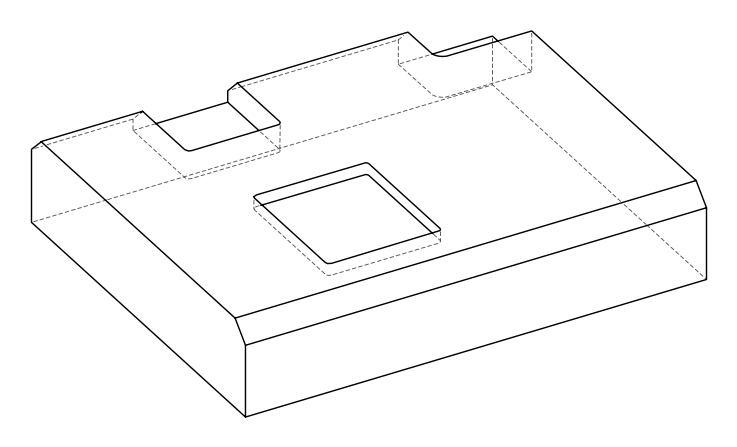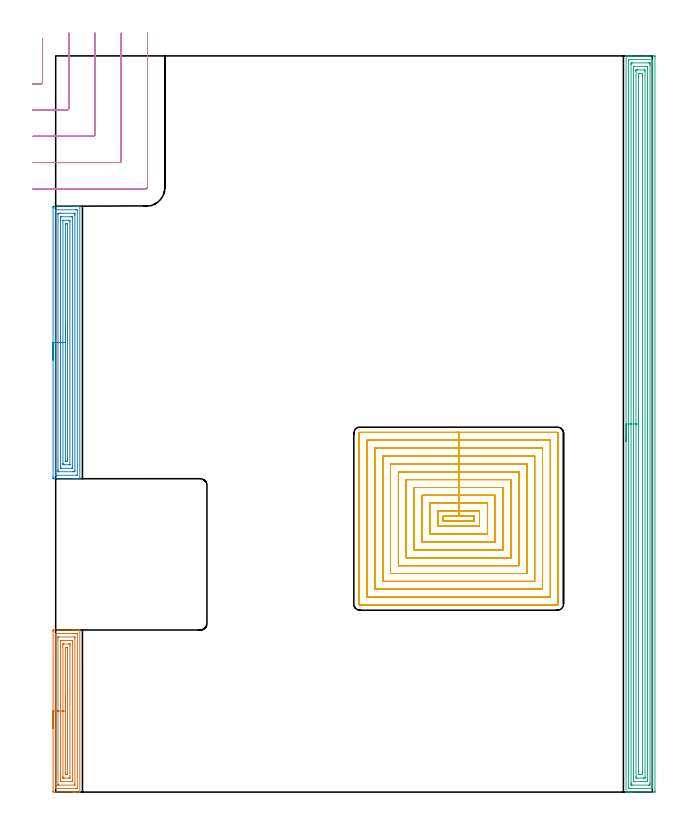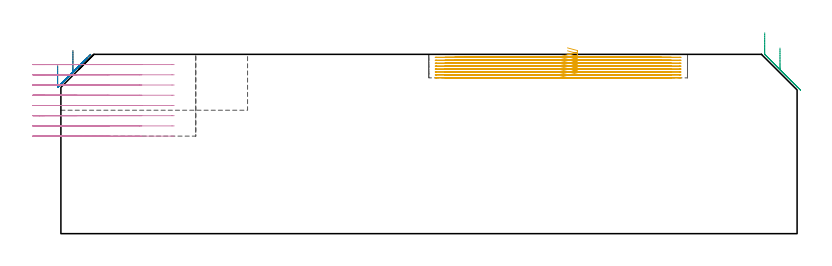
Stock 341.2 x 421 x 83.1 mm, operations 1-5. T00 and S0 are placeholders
(PLAN: 6 operations, 2 tool changes, 177.8 min)
(1 AREA_MILL | FG_CHAMFER_SURFACE | UGT0205_001 | 4.69 min | 11699 mm3)
(2 AREA_MILL_1 | FG_CHAMFER_SURFACE_1 | UGT0205_001 | 7.72 min | 19936 mm3)
(3 AREA_MILL_2 | FG_CHAMFER_SURFACE_2 | UGT0205_001 | 20.53 min | 57308 mm3)
(4 MILL_CORNER_NOTCH_RECTANGULAR | CORNER_NOTCH_RECTANGULAR | UGT0201_094 | Follow Part, ap 5, ae 75% | 8.48 min | 201902 mm3)
(5 MILL_RECTANGULAR_POCKET | POCKET_RECTANGULAR_STRAIGHT | NXT0201_008 | Follow Part, ap 1.5, ae 75% | 45.16 min | 136701 mm3)
(6 MILL_SLOT | SLOT_PARTIAL_RECTANGULAR | NXT0201_008 | Follow Part, ap 1.5, ae 75% | 91.16 min | 191946 mm3)
(TOOL UGT0205_001 | Chamfer Mill 20 x 3 x 45 deg. | D20 FL50 Z2)
(TOOL UGT0201_094 | End mill 20 mm | D20 FL38 Z4)
(TOOL NXT0201_008 | ENDMILL 6mm [2P460-0600-NA 1630] | D6 FL26 Z6)
(OP 1 AREA_MILL)
G17 G21 G94 G90
T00 M6
G54
G17 G0 G90 X-1.5 Y36.35 S1061 M3
G43 Z93.1 H0
Z77.8
G94 G1 Y36.388 Z76.928 F250.
Y36.502 Z76.063
Y36.691 Z75.212
Y36.953 Z74.38
Y37.287 Z73.574
Y37.69 Z72.8
Y38.158 Z72.064
Y38.69 Z71.372
Y39.279 Z70.729
Y39.922 Z70.14
Y40.614 Z69.608
Y41.35 Z69.14
Y42.124 Z68.737
Y42.93 Z68.403
Y43.762 Z68.141
Y44.614 Z67.952
Y45.478 Z67.838
Y46.35 Z67.8
Y91.797
X-1.499 Y92.141 Z67.801
X-1.493 Y92.68 Z67.804
X-1.491 Y92.693 Z67.805
X-0.955 Y92.7 Z68.342
X9.703 Z78.996
X10.362 Z79.659
X10.591 Z79.888
X11.25 Z80.547
X11.479 Z80.775
X11.937 Z81.236
X12.797 Z82.096
X13.255 Z82.554
X13.52 Z82.818
X13.776 Y92.693 Z83.067
X13.797 Y92.69 Z83.089
X13.8 Y92.585 Z83.1
Y0.115
X13.797 Y0.01 Z83.089
X13.776 Y0.007 Z83.068
X13.519 Y0. Z82.818
X11.936 Z81.235
X11.479 Z80.775
X11.25 Z80.547
X10.591 Z79.888
X10.362 Z79.659
X9.703 Z78.996
X-1.184 Z68.112
X-1.286 Y0.001 Z68.01
X-1.491 Y0.01 Z67.805
X-1.499 Y0.215 Z67.799
X-1.5 Y0.559 Z67.8
Y46.35
X-0.086 Z69.214
X-0.085 Y90.381 Z69.215
X-0.067 Y90.69 Z69.233
X0.486 Y90.699 Z69.786
X11.142 Y90.7 Z80.442
X11.479 Z80.779
X12.032 Y90.698 Z81.332
X12.367 Y90.69 Z81.667
X12.385 Y90.363 Z81.685
Y90.344
Y2.319
X12.367 Y2.01 Z81.667
X11.814 Y2.001 Z81.114
X0.821 Y2. Z70.121
X0.268 Y2.002 Z69.568
X-0.067 Y2.01 Z69.233
X-0.085 Y2.337 Z69.215
Y2.356
X-0.086 Y46.35 Z69.214
X1.328 Z70.628
X1.329 Y88.076 Z70.629
X1.333 Y88.584 Z70.633
X1.335 Y88.676 Z70.635
X1.343 Y88.69 Z70.643
X1.401 Y88.695 Z70.701
X1.478 Y88.698 Z70.778
X1.594 Y88.7 Z70.894
X10.591 Y88.699 Z79.891
X10.706 Y88.697 Z80.006
X10.937 Y88.69 Z80.237
X10.966 Y88.682 Z80.266
X10.968 Y88.671 Z80.268
X10.97 Y88.639 Z80.27
X10.971 Y88.584 Z80.271
X10.972 Y88.203 Z80.272
X10.971 Y4.624 Z80.271
X10.967 Y4.116 Z80.267
X10.965 Y4.024 Z80.265
X10.957 Y4.01 Z80.257
X10.899 Y4.005 Z80.199
X10.822 Y4.002 Z80.122
X10.706 Y4. Z80.006
X1.709 Y4.001 Z71.009
X1.594 Y4.003 Z70.894
X1.363 Y4.01 Z70.663
X1.334 Y4.018 Z70.634
X1.332 Y4.029 Z70.632
X1.33 Y4.061 Z70.63
X1.329 Y4.116 Z70.629
X1.328 Y4.497 Z70.628
Y46.35
X2.743 Z72.043
Y85.771
X2.744 Y85.917 Z72.044
X2.749 Y86.655 Z72.049
X2.757 Y86.69 Z72.057
X2.801 Y86.693 Z72.101
X2.899 Y86.697 Z72.199
X3.094 Y86.699 Z72.394
X3.486 Y86.7 Z72.786
X9.254 Y86.699 Z78.554
X9.42 Y86.697 Z78.72
X9.503 Y86.694 Z78.803
X9.541 Y86.69 Z78.841
X9.55 Y86.67 Z78.85
X9.556 Y86.063 Z78.856
X9.557 Y85.917 Z78.857
Y6.929
X9.556 Y6.783 Z78.856
X9.551 Y6.045 Z78.851
X9.543 Y6.01 Z78.843
X9.499 Y6.007 Z78.799
X9.401 Y6.003 Z78.701
X9.206 Y6.001 Z78.506
X8.814 Y6. Z78.114
X3.046 Z72.346
X2.88 Y6.002 Z72.18
X2.797 Y6.005 Z72.097
X2.757 Y6.01 Z72.057
X2.749 Y6.015 Z72.049
X2.748 Y6.028 Z72.048
X2.743 Y6.637 Z72.043
Y6.783
Y46.35
X4.157 Z73.457
Y84.139
X4.159 Y84.354 Z73.459
X4.164 Y84.572 Z73.464
X4.17 Y84.69 Z73.47
X4.234 Y84.694 Z73.534
X4.374 Y84.697 Z73.674
X4.701 Y84.7 Z74.001
X7.366 Z76.666
X7.926 Y84.694 Z77.226
X8.112 Y84.69 Z77.412
X8.136 Y84.685 Z77.436
X8.139 Y84.616 Z77.439
X8.142 Y84.5 Z77.442
X8.143 Y84.356 Z77.443
Y84.139
Y8.561
X8.141 Y8.346 Z77.441
X8.136 Y8.128 Z77.436
X8.13 Y8.01 Z77.43
X8.066 Y8.006 Z77.366
X7.926 Y8.003 Z77.226
X7.599 Y8. Z76.899
X4.934 Z74.234
X4.374 Y8.005 Z73.674
X4.188 Y8.01 Z73.488
X4.164 Y8.015 Z73.464
X4.161 Y8.084 Z73.461
X4.158 Y8.199 Z73.458
X4.157 Y8.779 Z73.457
Y46.35
X5.571 Z74.871
Y82.051
X5.572 Y82.36 Z74.872
X5.576 Y82.65 Z74.876
X5.578 Y82.682 Z74.878
X5.582 Y82.69 Z74.882
X5.607 Y82.693 Z74.907
X5.698 Y82.698 Z74.998
X5.811 Y82.7 Z75.111
X6.15 Y82.699 Z75.45
X6.703 Y82.696 Z76.003
X6.717 Y82.69 Z76.017
X6.722 Y82.677 Z76.022
X6.725 Y82.36 Z76.025
X6.728 Y81.781 Z76.028
X6.729 Y81.471 Z76.029
Y10.649
X6.728 Y10.34 Z76.028
X6.724 Y10.05 Z76.024
X6.722 Y10.018 Z76.022
X6.718 Y10.01 Z76.018
X6.693 Y10.007 Z75.993
X6.602 Y10.002 Z75.902
X6.489 Y10. Z75.789
X6.15 Y10.001 Z75.45
X5.597 Y10.004 Z74.897
X5.583 Y10.01 Z74.883
X5.578 Y10.023 Z74.878
X5.574 Y10.34 Z74.874
X5.571 Y10.919 Z74.871
Y11.229
Y46.35
Y47.222 Z74.909
Y48.086 Z75.023
Y48.938 Z75.212
Y49.77 Z75.474
Y50.576 Z75.808
Y51.35 Z76.211
Y52.086 Z76.68
Y52.778 Z77.211
Y53.421 Z77.8
Y54.01 Z78.443
Y54.541 Z79.135
Y55.01 Z79.871
Y55.413 Z80.645
Y55.747 Z81.451
Y56.009 Z82.283
Y56.198 Z83.135
Y56.312 Z83.999
Y56.35 Z84.871
G0 Z93.1
M5
M2
(OP 2 AREA_MILL_1)
G17 G21 G94 G90
T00 M6
G54
G17 G0 G90 X-1.5 Y247.1 S1061 M3
G43 Z93.1 H0
Z77.8
G94 G1 Y247.138 Z76.928 F250.
Y247.252 Z76.063
Y247.441 Z75.212
Y247.703 Z74.38
Y248.037 Z73.574
Y248.44 Z72.8
Y248.909 Z72.064
Y249.44 Z71.372
Y250.029 Z70.729
Y250.672 Z70.14
Y251.364 Z69.608
Y252.1 Z69.14
Y252.874 Z68.737
Y253.68 Z68.403
Y254.512 Z68.141
Y255.364 Z67.952
Y256.228 Z67.838
Y257.1 Z67.8
Y334.036
X-1.499 Y334.381 Z67.801
X-1.494 Y334.923 Z67.803
X-1.492 Y334.992 Z67.806
X-0.955 Y335. Z68.342
X10.591 Z79.885
X11.136 Z80.433
X11.479 Z80.775
X12.024 Z81.321
X12.367 Z81.662
X13.052 Z82.352
X13.38 Z82.679
X13.763 Y334.993 Z83.054
X13.797 Y334.99 Z83.088
X13.8 Y334.828 Z83.1
Y179.372
X13.797 Y179.21 Z83.088
X13.763 Y179.207 Z83.054
X13.38 Y179.2 Z82.679
X13.052 Z82.351
X12.367 Z81.662
X11.136 Z80.433
X10.591 Z79.885
X9.975 Z79.271
X-0.955 Y179.201 Z68.342
X-1.183 Y179.203 Z68.114
X-1.492 Y179.208 Z67.806
X-1.494 Y179.277 Z67.803
X-1.499 Y179.819 Z67.801
X-1.5 Y180.367 Z67.8
Y257.1
X-0.086 Z69.214
X-0.085 Y332.613 Z69.215
X-0.067 Y332.99 Z69.233
X0.419 Y332.999 Z69.719
X11.479 Y333. Z80.779
X11.965 Y332.999 Z81.265
X12.367 Y332.99 Z81.667
X12.385 Y332.594 Z81.685
X12.386 Y332.575 Z81.686
X12.385 Y181.587 Z81.685
X12.367 Y181.21 Z81.667
X11.881 Y181.201 Z81.181
X0.821 Y181.2 Z70.121
X0.335 Y181.201 Z69.635
X-0.067 Y181.21 Z69.233
X-0.085 Y181.606 Z69.215
X-0.086 Y181.625 Z69.214
Y257.1
X1.328 Z70.628
X1.329 Y330.296 Z70.629
X1.333 Y330.807 Z70.633
X1.336 Y330.989 Z70.636
X1.52 Y330.997 Z70.82
X1.709 Y330.999 Z71.009
X2.406 Y331. Z71.706
X10.591 Z79.891
X10.782 Y330.998 Z80.082
X10.91 Y330.994 Z80.21
X10.953 Y330.99 Z80.253
X10.965 Y330.976 Z80.265
X10.967 Y330.935 Z80.267
X10.97 Y330.807 Z80.27
X10.971 Y330.424 Z80.271
X10.972 Y329.914 Z80.272
X10.971 Y183.904 Z80.271
X10.967 Y183.393 Z80.267
X10.964 Y183.211 Z80.264
X10.78 Y183.203 Z80.08
X10.591 Y183.201 Z79.891
X9.894 Y183.2 Z79.194
X1.709 Z71.009
X1.518 Y183.202 Z70.818
X1.39 Y183.206 Z70.69
X1.346 Y183.21 Z70.646
X1.335 Y183.223 Z70.635
X1.333 Y183.265 Z70.633
X1.33 Y183.393 Z70.63
X1.329 Y183.776 Z70.629
X1.328 Y184.286 Z70.628
Y257.1
X2.743 Z72.043
Y328.127
X2.747 Y328.87 Z72.047
X2.75 Y328.977 Z72.05
X2.757 Y328.991 Z72.057
X2.781 Y328.994 Z72.081
X2.835 Y328.997 Z72.135
X3.052 Y328.999 Z72.352
X3.486 Y329. Z72.786
X8.835 Z78.135
X9.255 Y328.994 Z78.555
X9.465 Y328.99 Z78.765
X9.55 Y328.978 Z78.85
X9.557 Y328.127 Z78.857
Y186.073
X9.553 Y185.33 Z78.853
X9.55 Y185.223 Z78.85
X9.543 Y185.21 Z78.843
X9.519 Y185.206 Z78.819
X9.465 Y185.203 Z78.765
X9.248 Y185.201 Z78.548
X8.814 Y185.2 Z78.114
X3.465 Z72.765
X3.045 Y185.206 Z72.345
X2.835 Y185.21 Z72.135
X2.749 Y185.222 Z72.049
X2.743 Y186.073 Z72.043
Y257.1
X4.157 Z73.457
Y326.776
X4.159 Y326.922 Z73.459
X4.162 Y326.974 Z73.462
X4.165 Y326.991 Z73.465
X4.17 Y326.994 Z73.47
X4.21 Y326.997 Z73.51
X4.374 Y326.999 Z73.674
X4.606 Y327. Z73.906
X7.271 Y326.999 Z76.571
X7.926 Y326.99 Z77.226
X8.136 Y326.985 Z77.436
X8.141 Y326.558 Z77.441
X8.142 Y326.34 Z77.442
X8.143 Y187.424 Z77.443
X8.141 Y187.278 Z77.441
X8.138 Y187.226 Z77.438
X8.135 Y187.209 Z77.435
X8.13 Y187.206 Z77.43
X8.09 Y187.203 Z77.39
X7.926 Y187.201 Z77.226
X7.694 Y187.2 Z76.994
X5.029 Y187.201 Z74.329
X4.374 Y187.21 Z73.674
X4.164 Y187.215 Z73.464
X4.159 Y187.642 Z73.459
X4.158 Y187.86 Z73.458
X4.157 Y257.1 Z73.457
X5.571 Z74.871
Y324.242
X5.573 Y324.553 Z74.873
X5.576 Y324.844 Z74.876
X5.578 Y324.981 Z74.878
X5.715 Y324.991 Z75.015
X6.15 Y324.997 Z75.45
X6.596 Y324.999 Z75.896
X6.71 Y324.993 Z76.01
X6.72 Y324.99 Z76.02
X6.722 Y324.982 Z76.022
X6.726 Y324.944 Z76.026
X6.728 Y324.865 Z76.028
X6.729 Y189.958 Z76.029
X6.727 Y189.647 Z76.027
X6.724 Y189.356 Z76.024
X6.722 Y189.219 Z76.022
X6.585 Y189.209 Z75.885
X6.15 Y189.203 Z75.45
X5.704 Y189.201 Z75.004
X5.59 Y189.207 Z74.89
X5.58 Y189.21 Z74.88
X5.577 Y189.218 Z74.877
X5.574 Y189.256 Z74.874
X5.572 Y189.335 Z74.872
X5.571 Y257.1 Z74.871
Y257.972 Z74.909
Y258.837 Z75.023
Y259.688 Z75.212
Y260.52 Z75.474
Y261.326 Z75.808
Y262.1 Z76.211
Y262.836 Z76.68
Y263.528 Z77.211
Y264.171 Z77.8
Y264.76 Z78.443
Y265.292 Z79.135
Y265.76 Z79.871
Y266.163 Z80.645
Y266.497 Z81.451
Y266.759 Z82.283
Y266.948 Z83.135
Y267.062 Z84.
Y267.1 Z84.871
G0 Z93.1
M5
M2
(OP 3 AREA_MILL_2)
G17 G21 G94 G90
T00 M6
G54
G17 G0 G90 X326.2 Y200.5 S1061 M3
G43 Z93.1 H0
G94 G1 Y200.538 Z92.228 F250.
Y200.652 Z91.363
Y200.841 Z90.512
Y201.103 Z89.68
Y201.437 Z88.874
Y201.84 Z88.1
Y202.308 Z87.364
Y202.84 Z86.672
Y203.429 Z86.029
Y204.072 Z85.44
Y204.764 Z84.908
Y205.5 Z84.44
Y206.274 Z84.037
Y207.08 Z83.703
Y207.912 Z83.441
Y208.763 Z83.252
Y209.628 Z83.138
Y210.5 Z83.1
Y420.832
X326.202 Y420.99 Z83.088
X326.337 Y420.997 Z82.955
X326.479 Y421. Z82.821
X326.785 Z82.514
X327.445 Z81.85
X328.651 Z80.646
X329.196 Z80.098
X338.254 Z71.043
X342.33 Z66.967
X342.606 Y420.997 Z66.691
X342.692 Y420.99 Z66.605
X342.699 Y420.902 Z66.599
X342.7 Y420.385 Z66.6
Y0.615
X342.695 Y0.093 Z66.603
X342.692 Y0.01 Z66.606
X342.603 Y0. Z66.694
X329.799 Z79.496
X329.196 Z80.098
X328.651 Z80.646
X328.321 Z80.975
X327.775 Z81.521
X327.445 Z81.85
X326.479 Z82.821
X326.339 Y0.001 Z82.954
X326.264 Y0.004 Z83.027
X326.203 Y0.01 Z83.088
X326.2 Y0.168 Z83.1
Y210.5
X327.614 Z81.686
X327.615 Y418.425 Z81.685
X327.616 Y418.599 Z81.684
X327.621 Y418.958 Z81.679
X327.627 Y418.99 Z81.673
X327.692 Y418.994 Z81.608
X327.796 Y418.998 Z81.504
X327.928 Y419. Z81.372
X341.062 Y418.999 Z68.238
X341.227 Y418.995 Z68.073
X341.256 Y418.991 Z68.044
X341.279 Y418.985 Z68.021
X341.28 Y418.949 Z68.02
X341.284 Y418.773 Z68.016
X341.285 Y418.599 Z68.015
X341.286 Y417.878 Z68.014
X341.285 Y2.574 Z68.015
X341.284 Y2.401 Z68.016
X341.279 Y2.042 Z68.021
X341.273 Y2.01 Z68.027
X341.208 Y2.006 Z68.092
X341.104 Y2.002 Z68.196
X340.972 Y2. Z68.328
X327.838 Y2.001 Z81.462
X327.673 Y2.005 Z81.627
X327.644 Y2.009 Z81.656
X327.621 Y2.015 Z81.679
X327.62 Y2.051 Z81.68
X327.616 Y2.227 Z81.684
X327.615 Y2.401 Z81.685
X327.614 Y3.122 Z81.686
Y210.5
X329.028 Z80.272
X329.029 Y416.09 Z80.271
X329.034 Y416.813 Z80.266
X329.036 Y416.977 Z80.264
X329.196 Y416.99 Z80.104
X329.889 Y416.999 Z79.411
X338.828 Y417. Z70.472
X339.523 Y416.996 Z69.777
X339.704 Y416.99 Z69.596
X339.865 Y416.974 Z69.435
X339.868 Y416.813 Z69.432
X339.87 Y416.643 Z69.43
X339.871 Y415.919 Z69.429
X339.872 Y415.748 Z69.428
X339.871 Y4.91 Z69.429
X339.866 Y4.187 Z69.434
X339.864 Y4.023 Z69.436
X339.704 Y4.01 Z69.596
X339.011 Y4.001 Z70.289
X330.072 Y4. Z79.228
X329.377 Y4.004 Z79.923
X329.196 Y4.01 Z80.104
X329.035 Y4.025 Z80.265
X329.032 Y4.187 Z80.268
X329.03 Y4.357 Z80.27
X329.029 Y5.081 Z80.271
X329.028 Y5.252 Z80.272
Y210.5
X330.443 Z78.857
Y414.648
X330.444 Y414.82 Z78.856
X330.448 Y414.956 Z78.852
X330.45 Y414.99 Z78.85
X330.47 Y414.994 Z78.83
X330.523 Y414.997 Z78.777
X330.948 Y415. Z78.352
X337.978 Z71.322
X338.373 Y414.99 Z70.927
X338.451 Y414.977 Z70.849
X338.454 Y414.921 Z70.846
X338.456 Y414.862 Z70.844
X338.457 Y414.511 Z70.843
Y414.133
Y6.352
X338.456 Y6.18 Z70.844
X338.452 Y6.044 Z70.848
X338.45 Y6.01 Z70.85
X338.43 Y6.006 Z70.87
X338.377 Y6.003 Z70.923
X337.952 Y6. Z71.348
X330.922 Z78.378
X330.527 Y6.01 Z78.773
X330.449 Y6.023 Z78.851
X330.446 Y6.079 Z78.854
X330.444 Y6.138 Z78.856
X330.443 Y6.489 Z78.857
Y6.867
Y210.5
X331.857 Z77.443
Y412.347
X331.861 Y412.776 Z77.439
X331.864 Y412.981 Z77.436
X332.067 Y412.992 Z77.233
X332.699 Y412.998 Z76.601
X332.934 Y413. Z76.366
X336.438 Y412.998 Z72.862
X336.929 Y412.99 Z72.371
X337.036 Y412.975 Z72.264
X337.043 Y412.347 Z72.257
Y8.653
X337.039 Y8.224 Z72.261
X337.036 Y8.019 Z72.264
X336.833 Y8.008 Z72.467
X336.201 Y8.001 Z73.099
X335.966 Y8. Z73.334
X332.462 Y8.002 Z76.838
X331.971 Y8.01 Z77.329
X331.864 Y8.025 Z77.436
X331.857 Y8.653 Z77.443
Y210.5
X333.271 Z76.029
Y409.977
X333.272 Y410.561 Z76.028
X333.275 Y410.866 Z76.025
X333.278 Y410.971 Z76.022
X333.283 Y410.991 Z76.017
X333.306 Y410.993 Z75.994
X333.359 Y410.996 Z75.941
X333.574 Y410.999 Z75.726
X335.326 Z73.974
X335.469 Y410.997 Z73.831
X335.584 Y410.993 Z73.716
X335.615 Y410.99 Z73.685
X335.622 Y410.957 Z73.678
X335.624 Y410.87 Z73.676
X335.627 Y410.561 Z73.673
X335.629 Y410.251 Z73.671
Y409.668
Y11.023
X335.628 Y10.439 Z73.672
X335.625 Y10.134 Z73.675
X335.622 Y10.029 Z73.678
X335.617 Y10.009 Z73.683
X335.594 Y10.006 Z73.706
X335.541 Y10.003 Z73.759
X335.326 Y10.001 Z73.974
X333.574 Z75.726
X333.431 Y10.003 Z75.869
X333.316 Y10.007 Z75.984
X333.285 Y10.01 Z76.015
X333.278 Y10.043 Z76.022
X333.276 Y10.13 Z76.024
X333.273 Y10.439 Z76.027
X333.271 Y10.748 Z76.029
Y11.332
Y210.5
Y211.372 Z76.067
Y212.236 Z76.181
Y213.088 Z76.37
Y213.92 Z76.632
Y214.726 Z76.966
Y215.5 Z77.369
Y216.236 Z77.837
Y216.928 Z78.368
Y217.571 Z78.958
Y218.16 Z79.601
Y218.691 Z80.293
Y219.16 Z81.029
Y219.563 Z81.803
Y219.897 Z82.609
Y220.159 Z83.441
Y220.348 Z84.292
Y220.462 Z85.157
Y220.5 Z86.029
G0 Z93.1
M5
M2
(OP 4 MILL_CORNER_NOTCH_RECTANGULAR)
G17 G21 G94 G90
T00 M6
G54
G17 G0 G90 X-13. Y405. S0 M3
G43 Z93.1 H0
Z78.362
G94 G1 X-10. F250.
X-8.494 F500.
G3 X-7.5 Y405.994 R1.
G1 Y427.614
Y430.614 F250.
G0 Z93.1
X-13. Y390.
Z78.362
G1 X-10.
X6.506 F500.
G3 X7.5 Y390.994 R1.
G1 Y431.
Y434. F250.
G0 Z93.1
X-13. Y375.
Z78.362
G1 X-10.
X21.505 F500.
G3 X22.5 Y375.995 R1.
G1 Y431.
Y434. F250.
G0 Z93.1
X-13. Y360.
Z78.362
G1 X-10.
X36.505 F500.
G3 X37.5 Y360.995 R1.
G1 Y431.
Y434. F250.
G0 Z93.1
X-13. Y345.
Z78.362
G1 X-10.
X51.505 F500.
G3 X52.5 Y345.995 R1.
G1 Y431.
Y434. F250.
G0 Z93.1
X-13. Y405.
Z73.625
G1 X-10.
X-8.494 F500.
G3 X-7.5 Y405.994 R1.
G1 Y427.614
Y430.614 F250.
G0 Z93.1
X-13. Y390.
Z73.625
G1 X-10.
X6.505 F500.
G3 X7.5 Y390.995 R1.
G1 Y431.
Y434. F250.
G0 Z93.1
X-13. Y375.
Z73.625
G1 X-10.
X21.505 F500.
G3 X22.5 Y375.995 R1.
G1 Y431.
Y434. F250.
G0 Z93.1
X-13. Y360.
Z73.625
G1 X-10.
X36.505 F500.
G3 X37.5 Y360.995 R1.
G1 Y431.
Y434. F250.
G0 Z93.1
X-13. Y345.
Z73.625
G1 X-10.
X51.505 F500.
G3 X52.5 Y345.995 R1.
G1 Y431.
Y434. F250.
G0 Z93.1
X-13. Y405.
Z68.887
G1 X-10.
X-8.494 F500.
G3 X-7.5 Y405.994 R1.
G1 Y427.614
Y430.614 F250.
G0 Z93.1
X-13. Y390.
Z68.887
G1 X-10.
X6.505 F500.
G3 X7.5 Y390.995 R1.
G1 Y431.
Y434. F250.
G0 Z93.1
X-13. Y375.
Z68.887
G1 X-10.
X21.505 F500.
G3 X22.5 Y375.995 R1.
G1 Y431.
Y434. F250.
G0 Z93.1
X-13. Y360.
Z68.887
G1 X-10.
X36.505 F500.
G3 X37.5 Y360.995 R1.
G1 Y431.
Y434. F250.
G0 Z93.1
X-13. Y345.
Z68.887
G1 X-10.
X51.505 F500.
G3 X52.5 Y345.995 R1.
G1 Y431.
Y434. F250.
G0 Z93.1
X-13. Y405.
Z64.15
G1 X-10.
X-8.494 F500.
G3 X-7.5 Y405.994 R1.
G1 Y427.614
Y430.614 F250.
G0 Z93.1
X-13. Y390.
Z64.15
G1 X-10.
X6.505 F500.
G3 X7.5 Y390.995 R1.
G1 Y431.
Y434. F250.
G0 Z93.1
X-13. Y375.
Z64.15
G1 X-10.
X21.505 F500.
G3 X22.5 Y375.995 R1.
G1 Y431.
Y434. F250.
G0 Z93.1
X-13. Y360.
Z64.15
G1 X-10.
X36.505 F500.
G3 X37.5 Y360.995 R1.
G1 Y431.
Y434. F250.
G0 Z93.1
X-13. Y345.
Z64.15
G1 X-10.
X51.505 F500.
G3 X52.5 Y345.995 R1.
G1 Y431.
Y434. F250.
G0 Z93.1
X-13. Y405.
Z59.412
G1 X-10.
X-8.494 F500.
G3 X-7.5 Y405.994 R1.
G1 Y427.614
Y430.614 F250.
G0 Z93.1
X-13. Y390.
Z59.412
G1 X-10.
X6.505 F500.
G3 X7.5 Y390.995 R1.
G1 Y431.
Y434. F250.
G0 Z93.1
X-13. Y375.
Z59.412
G1 X-10.
X21.505 F500.
G3 X22.5 Y375.995 R1.
G1 Y431.
Y434. F250.
G0 Z93.1
X-13. Y360.
Z59.412
G1 X-10.
X36.505 F500.
G3 X37.5 Y360.995 R1.
G1 Y431.
Y434. F250.
G0 Z93.1
X-13. Y345.
Z59.412
G1 X-10.
X51.505 F500.
G3 X52.5 Y345.995 R1.
G1 Y431.
Y434. F250.
G0 Z93.1
X-13. Y405.
Z54.675
G1 X-10.
X-8.494 F500.
G3 X-7.5 Y405.994 R1.
G1 Y427.614
Y430.614 F250.
G0 Z93.1
X-13. Y390.
Z54.675
G1 X-10.
X6.505 F500.
G3 X7.5 Y390.995 R1.
G1 Y431.
Y434. F250.
G0 Z93.1
X-13. Y375.
Z54.675
G1 X-10.
X21.505 F500.
G3 X22.5 Y375.995 R1.
G1 Y431.
Y434. F250.
G0 Z93.1
X-13. Y360.
Z54.675
G1 X-10.
X36.505 F500.
G3 X37.5 Y360.995 R1.
G1 Y431.
Y434. F250.
G0 Z93.1
X-13. Y345.
Z54.675
G1 X-10.
X51.505 F500.
G3 X52.5 Y345.995 R1.
G1 Y431.
Y434. F250.
G0 Z93.1
X-13. Y405.
Z49.937
G1 X-10.
X-8.494 F500.
G3 X-7.5 Y405.994 R1.
G1 Y427.614
Y430.614 F250.
G0 Z93.1
X-13. Y390.
Z49.937
G1 X-10.
X6.505 F500.
G3 X7.5 Y390.995 R1.
G1 Y431.
Y434. F250.
G0 Z93.1
X-13. Y375.
Z49.937
G1 X-10.
X21.505 F500.
G3 X22.5 Y375.995 R1.
G1 Y431.
Y434. F250.
G0 Z93.1
X-13. Y360.
Z49.937
G1 X-10.
X36.505 F500.
G3 X37.5 Y360.995 R1.
G1 Y431.
Y434. F250.
G0 Z93.1
X-13. Y345.
Z49.937
G1 X-10.
X51.505 F500.
G3 X52.5 Y345.995 R1.
G1 Y431.
Y434. F250.
G0 Z93.1
X-13. Y405.
Z45.2
G1 X-10.
X-8.494 F500.
G3 X-7.5 Y405.994 R1.
G1 Y427.614
Y430.614 F250.
G0 Z93.1
X-13. Y390.
Z45.2
G1 X-10.
X6.505 F500.
G3 X7.5 Y390.995 R1.
G1 Y431.
Y434. F250.
G0 Z93.1
X-13. Y375.
Z45.2
G1 X-10.
X21.505 F500.
G3 X22.5 Y375.995 R1.
G1 Y431.
Y434. F250.
G0 Z93.1
X-13. Y360.
Z45.2
G1 X-10.
X36.505 F500.
G3 X37.5 Y360.995 R1.
G1 Y431.
Y434. F250.
G0 Z93.1
X-13. Y345.
Z45.2
G1 X-10.
X51.505 F500.
G3 X52.5 Y345.995 R1.
G1 Y431.
Y434. F250.
G0 Z93.1
M5
M2
(OP 5 MILL_RECTANGULAR_POCKET)
G17 G21 G94 G90
T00 M6
G54
G17 G0 G90 X234.769 Y155. S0 M3
G43 Z93.1 H1
Z86.1
G94 G1 X239.4 Z84.859 F250.
Y157.7 Z84.136
X230.45 Z81.737
X221.5 F500.
Y155.
X239.4
Y157.7
X230.45
Y160.7
X218.5
Y152.
X242.4
Y160.7
X230.45
Y165.2
X214.
Y147.5
X246.9
Y165.2
X230.45
Y169.7
X209.5
Y143.
X251.4
Y169.7
X230.45
Y174.2
X205.
Y138.5
X255.9
Y174.2
X230.45
Y178.7
X200.5
Y134.
X260.4
Y178.7
X230.45
Y183.2
X196.
Y129.5
X264.9
Y183.2
X230.45
Y187.7
X191.5
Y125.
X269.4
Y187.7
X230.45
Y192.2
X187.
Y120.5
X273.9
Y192.2
X230.45
Y196.7
X182.5
Y116.
X278.4
Y196.7
X230.45
Y201.2
X178.
Y111.5
X282.9
Y201.2
X230.45
Y205.7
X174.
G3 X173.5 Y205.2 R0.5
G1 Y107.5
G3 X174. Y107. R0.5
G1 X286.9
G3 X287.4 Y107.5 R0.5
G1 Y205.2
G3 X286.9 Y205.7 R0.5
G1 X230.45
X229.45
G0 X234.769 Y155. Z84.737
G1 X239.4 Z83.497 F250.
Y157.7 Z82.773
X230.45 Z80.375
X221.5 F500.
Y155.
X239.4
Y157.7
X230.45
Y160.7
X218.5
Y152.
X242.4
Y160.7
X230.45
Y165.2
X214.
Y147.5
X246.9
Y165.2
X230.45
Y169.7
X209.5
Y143.
X251.4
Y169.7
X230.45
Y174.2
X205.
Y138.5
X255.9
Y174.2
X230.45
Y178.7
X200.5
Y134.
X260.4
Y178.7
X230.45
Y183.2
X196.
Y129.5
X264.9
Y183.2
X230.45
Y187.7
X191.5
Y125.
X269.4
Y187.7
X230.45
Y192.2
X187.
Y120.5
X273.9
Y192.2
X230.45
Y196.7
X182.5
Y116.
X278.4
Y196.7
X230.45
Y201.2
X178.
Y111.5
X282.9
Y201.2
X230.45
Y205.7
X174.
G3 X173.5 Y205.2 R0.5
G1 Y107.5
G3 X174. Y107. R0.5
G1 X286.9
G3 X287.4 Y107.5 R0.5
G1 Y205.2
G3 X286.9 Y205.7 R0.5
G1 X230.45
X229.45
G0 X234.769 Y155. Z83.375
G1 X239.4 Z82.134 F250.
Y157.7 Z81.411
X230.45 Z79.012
X221.5 F500.
Y155.
X239.4
Y157.7
X230.45
Y160.7
X218.5
Y152.
X242.4
Y160.7
X230.45
Y165.2
X214.
Y147.5
X246.9
Y165.2
X230.45
Y169.7
X209.5
Y143.
X251.4
Y169.7
X230.45
Y174.2
X205.
Y138.5
X255.9
Y174.2
X230.45
Y178.7
X200.5
Y134.
X260.4
Y178.7
X230.45
Y183.2
X196.
Y129.5
X264.9
Y183.2
X230.45
Y187.7
X191.5
Y125.
X269.4
Y187.7
X230.45
Y192.2
X187.
Y120.5
X273.9
Y192.2
X230.45
Y196.7
X182.5
Y116.
X278.4
Y196.7
X230.45
Y201.2
X178.
Y111.5
X282.9
Y201.2
X230.45
Y205.7
X174.
G3 X173.5 Y205.2 R0.5
G1 Y107.5
G3 X174. Y107. R0.5
G1 X286.9
G3 X287.4 Y107.5 R0.5
G1 Y205.2
G3 X286.9 Y205.7 R0.5
G1 X230.45
X229.45
G0 X234.769 Y155. Z82.012
G1 X239.4 Z80.772 F250.
Y157.7 Z80.048
X230.45 Z77.65
X221.5 F500.
Y155.
X239.4
Y157.7
X230.45
Y160.7
X218.5
Y152.
X242.4
Y160.7
X230.45
Y165.2
X214.
Y147.5
X246.9
Y165.2
X230.45
Y169.7
X209.5
Y143.
X251.4
Y169.7
X230.45
Y174.2
X205.
Y138.5
X255.9
Y174.2
X230.45
Y178.7
X200.5
Y134.
X260.4
Y178.7
X230.45
Y183.2
X196.
Y129.5
X264.9
Y183.2
X230.45
Y187.7
X191.5
Y125.
X269.4
Y187.7
X230.45
Y192.2
X187.
Y120.5
X273.9
Y192.2
X230.45
Y196.7
X182.5
Y116.
X278.4
Y196.7
X230.45
Y201.2
X178.
Y111.5
X282.9
Y201.2
X230.45
Y205.7
X174.
G3 X173.5 Y205.2 R0.5
G1 Y107.5
G3 X174. Y107. R0.5
G1 X286.9
G3 X287.4 Y107.5 R0.5
G1 Y205.2
G3 X286.9 Y205.7 R0.5
G1 X230.45
X229.45
G0 X234.769 Y155. Z80.65
G1 X239.4 Z79.409 F250.
Y157.7 Z78.686
X230.45 Z76.287
X221.5 F500.
Y155.
X239.4
Y157.7
X230.45
Y160.7
X218.5
Y152.
X242.4
Y160.7
X230.45
Y165.2
X214.
Y147.5
X246.9
Y165.2
X230.45
Y169.7
X209.5
Y143.
X251.4
Y169.7
X230.45
Y174.2
X205.
Y138.5
X255.9
Y174.2
X230.45
Y178.7
X200.5
Y134.
X260.4
Y178.7
X230.45
Y183.2
X196.
Y129.5
X264.9
Y183.2
X230.45
Y187.7
X191.5
Y125.
X269.4
Y187.7
X230.45
Y192.2
X187.
Y120.5
X273.9
Y192.2
X230.45
Y196.7
X182.5
Y116.
X278.4
Y196.7
X230.45
Y201.2
X178.
Y111.5
X282.9
Y201.2
X230.45
Y205.7
X174.
G3 X173.5 Y205.2 R0.5
G1 Y107.5
G3 X174. Y107. R0.5
G1 X286.9
G3 X287.4 Y107.5 R0.5
G1 Y205.2
G3 X286.9 Y205.7 R0.5
G1 X230.45
X229.45
G0 X234.769 Y155. Z79.287
G1 X239.4 Z78.047 F250.
Y157.7 Z77.323
X230.45 Z74.925
X221.5 F500.
Y155.
X239.4
Y157.7
X230.45
Y160.7
X218.5
Y152.
X242.4
Y160.7
X230.45
Y165.2
X214.
Y147.5
X246.9
Y165.2
X230.45
Y169.7
X209.5
Y143.
X251.4
Y169.7
X230.45
Y174.2
X205.
Y138.5
X255.9
Y174.2
X230.45
Y178.7
X200.5
Y134.
X260.4
Y178.7
X230.45
Y183.2
X196.
Y129.5
X264.9
Y183.2
X230.45
Y187.7
X191.5
Y125.
X269.4
Y187.7
X230.45
Y192.2
X187.
Y120.5
X273.9
Y192.2
X230.45
Y196.7
X182.5
Y116.
X278.4
Y196.7
X230.45
Y201.2
X178.
Y111.5
X282.9
Y201.2
X230.45
Y205.7
X174.
G3 X173.5 Y205.2 R0.5
G1 Y107.5
G3 X174. Y107. R0.5
G1 X286.9
G3 X287.4 Y107.5 R0.5
G1 Y205.2
G3 X286.9 Y205.7 R0.5
G1 X230.45
X229.45
G0 X234.769 Y155. Z77.925
G1 X239.4 Z76.684 F250.
Y157.7 Z75.961
X230.45 Z73.562
X221.5 F500.
Y155.
X239.4
Y157.7
X230.45
Y160.7
X218.5
Y152.
X242.4
Y160.7
X230.45
Y165.2
X214.
Y147.5
X246.9
Y165.2
X230.45
Y169.7
X209.5
Y143.
X251.4
Y169.7
X230.45
Y174.2
X205.
Y138.5
X255.9
Y174.2
X230.45
Y178.7
X200.5
Y134.
X260.4
Y178.7
X230.45
Y183.2
X196.
Y129.5
X264.9
Y183.2
X230.45
Y187.7
X191.5
Y125.
X269.4
Y187.7
X230.45
Y192.2
X187.
Y120.5
X273.9
Y192.2
X230.45
Y196.7
X182.5
Y116.
X278.4
Y196.7
X230.45
Y201.2
X178.
Y111.5
X282.9
Y201.2
X230.45
Y205.7
X174.
G3 X173.5 Y205.2 R0.5
G1 Y107.5
G3 X174. Y107. R0.5
G1 X286.9
G3 X287.4 Y107.5 R0.5
G1 Y205.2
G3 X286.9 Y205.7 R0.5
G1 X230.45
X229.45
G0 X234.769 Y155. Z76.562
G1 X239.4 Z75.322 F250.
Y157.7 Z74.598
X230.45 Z72.2
X221.5 F500.
Y155.
X239.4
Y157.7
X230.45
Y160.7
X218.5
Y152.
X242.4
Y160.7
X230.45
Y165.2
X214.
Y147.5
X246.9
Y165.2
X230.45
Y169.7
X209.5
Y143.
X251.4
Y169.7
X230.45
Y174.2
X205.
Y138.5
X255.9
Y174.2
X230.45
Y178.7
X200.5
Y134.
X260.4
Y178.7
X230.45
Y183.2
X196.
Y129.5
X264.9
Y183.2
X230.45
Y187.7
X191.5
Y125.
X269.4
Y187.7
X230.45
Y192.2
X187.
Y120.5
X273.9
Y192.2
X230.45
Y196.7
X182.5
Y116.
X278.4
Y196.7
X230.45
Y201.2
X178.
Y111.5
X282.9
Y201.2
X230.45
Y205.7
X174.
G3 X173.5 Y205.2 R0.5
G1 Y107.5
G3 X174. Y107. R0.5
G1 X286.9
G3 X287.4 Y107.5 R0.5
G1 Y205.2
G3 X286.9 Y205.7 R0.5
G1 X230.45
X229.45
G0 Z93.1
M5
M2
